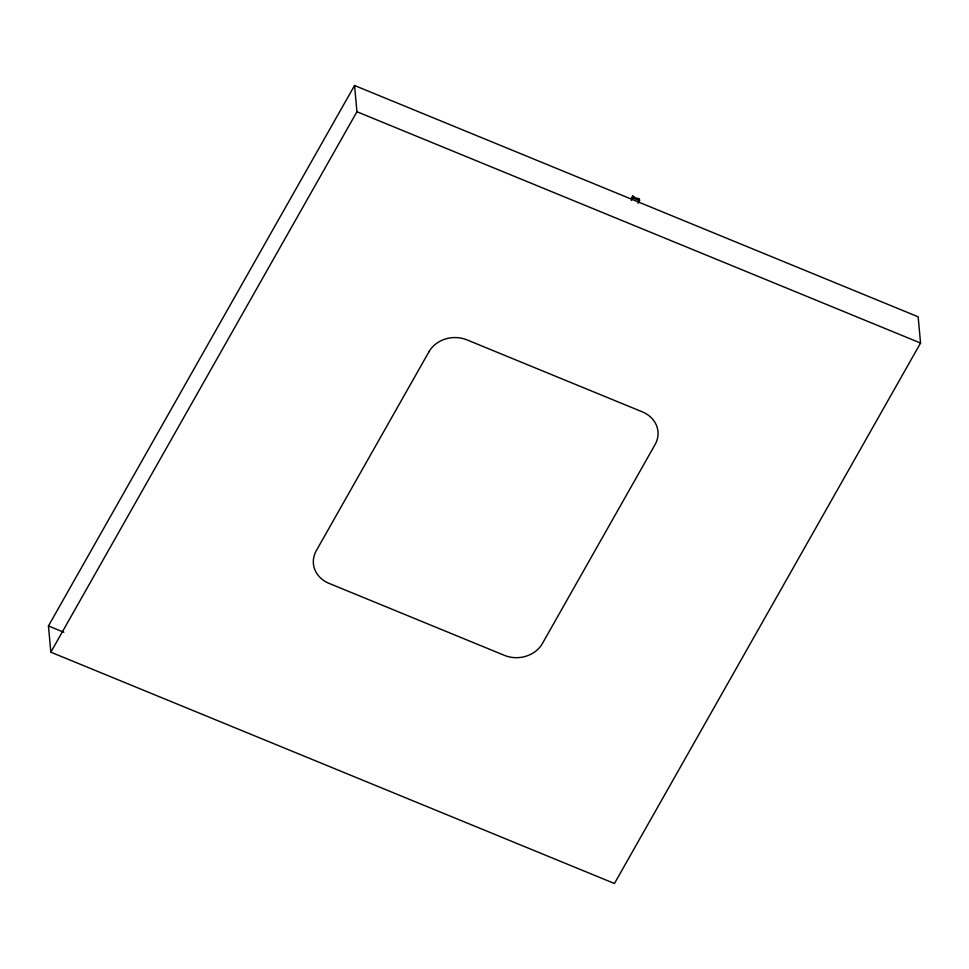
<?xml version="1.0" encoding="UTF-8"?>
<svg xmlns="http://www.w3.org/2000/svg" width="969" height="969" viewBox="0 0 969 969"><rect width="100%" height="100%" fill="white"/><g stroke="black" fill="none" stroke-linecap="round" stroke-linejoin="round"><path stroke-width="1.45" d="M48.45 625.95L354.545 85.502L918.164 316.815L920.55 343.05L614.455 883.498L50.836 652.185L48.45 625.95L63.833 632.26M50.836 652.185L356.943 111.738L354.545 85.502M631.17 198.633L632.636 196.029L634.332 196.719L634.416 197.652L639.395 198.802L639.564 200.668L638.086 203.272M631.34 200.498L632.805 197.894L632.636 196.029M632.805 197.894L639.564 200.668M356.943 111.738L920.55 343.05M428.976 351.735L316.294 550.695A28.307 24.54 -5.2 0 0 328.988 583.35L504.486 655.383A28.307 24.54 -5.2 0 0 542.41 643.501L655.092 444.541A28.307 24.54 -5.2 0 0 642.399 411.886L466.901 339.853A28.307 24.54 -5.2 0 0 428.976 351.735"/></g></svg>
